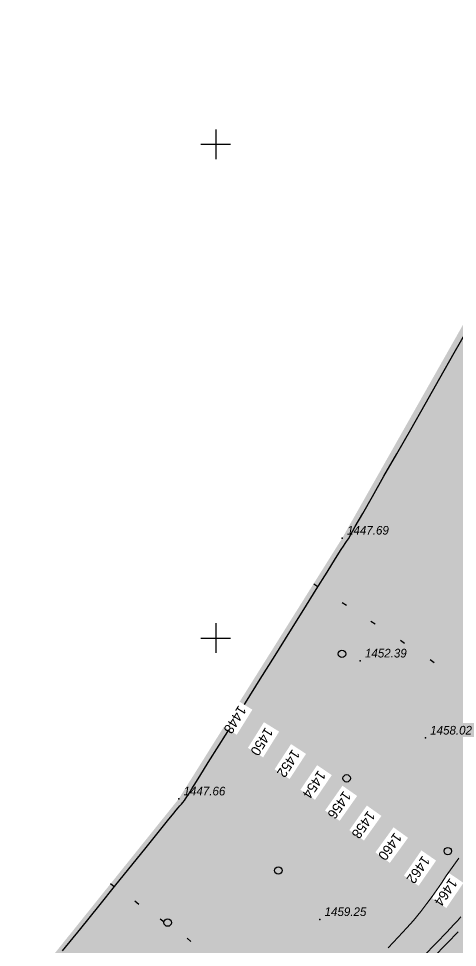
# Model space of a CAD drawing. Header units: millimetres. Extents: x 474337 to 1180020, y 4124662 to 4776603.
# Drawn here: x 704354 to 748745, y 4462213 to 4556261 of the extents above; entities that cross this region are included whole.
import ezdxf

# ---------------------------------------------------------------- set-up
doc = ezdxf.new("R2010")
doc.units = ezdxf.units.MM
doc.header["$PDMODE"] = 32
doc.header["$PDSIZE"] = 0.33
for name, color, linetype in [('(001) Сетка', 92, 'Continuous'), ('(004) Точки рельефа', 7, 'Continuous'), ('(031) Горизонтали', 42, 'Continuous'), ('(038) Деревья', 7, 'Continuous')]:
    doc.layers.add(name, color=color, linetype=linetype)
doc.layers.add('(032) Горизонтали утолщенные', color=32, linetype='Continuous', lineweight=30)
doc.layers.add('(042) Бергштрих11', color=32, linetype='Continuous', lineweight=30)
doc.styles.add('D-431', font='')
doc.styles.add('P-131', font='')
doc.styles.get('D-431').set_extended_font_data('D431', italic=True)
doc.styles.get('P-131').set_extended_font_data('P131')

# ---------------------------------------------------------------- blocks, each defined once
blk = doc.blocks.new('d')
at = {"layer": '(038) Деревья'}
blk.add_ellipse((0, 0), major_axis=(0.265, 0.265), ratio=1, start_param=5.497787, end_param=11.780972, dxfattribs=at)
blk = doc.blocks.new('Setka')
at = {"layer": '(001) Сетка'}
for p, q in [((0, 1.5), (0, -1.5)), ((-1.5, 0), (1.5, 0))]:
    blk.add_line(p, q, dxfattribs=at)

msp = doc.modelspace()

# ---------------------------------------------------------------- hatches: boundary and pattern name
at = {"lineweight": 30}
h = msp.add_hatch(color=74, dxfattribs=at)
h.dxf.hatch_style = 1
h.paths.add_polyline_path([(633175, 4349371), (632445, 4350958), (636357, 4352757), (637141, 4351054), (640648, 4352543), (648947, 4356956), (669587, 4356956), (677876, 4361936), (686916, 4370366), (689024, 4372969), (689326, 4374683), (688120, 4377668), (687868, 4380547), (691128, 4386945), (699101, 4396791), (709954, 4406912), (729810, 4426767), (742406, 4440276), (758684, 4456553), (772811, 4469273), (783394, 4478802), (785866, 4481107), (794074, 4490889), (799709, 4497372), (803431, 4500076), (805225, 4502291), (806413, 4502565), (810168, 4501629), (811415, 4501716), (813289, 4504601), (813465, 4507957), (812972, 4511068), (818452, 4519193), (823656, 4525620), (832236, 4532567), (844049, 4539949), (853922, 4545649), (876870, 4557851), (908020, 4557851), (917859, 4544794), (924047, 4575388), (935917, 4597951), (965442, 4643567), (925088, 4624056), (916353, 4619712), (892616, 4615150), (870021, 4612401), (847687, 4604139), (831189, 4600503), (795360, 4594192), (785632, 4597934), (778244, 4576750), (768574, 4559771), (754716, 4534815), (737097, 4503664), (720556, 4477258), (698516, 4449781), (678903, 4431955), (663271, 4417420), (630887, 4381491), (612878, 4367449), (597764, 4350308), (601698, 4342800), (603635, 4339695), (581991, 4325721), (577817, 4320688), (569860, 4303729), (566258, 4292434), (567003, 4287025), (569794, 4277604), (568791, 4289068), (570228, 4292149), (573306, 4295568), (590395, 4304275), (594338, 4310347), (599670, 4313551), (605802, 4315080), (607943, 4326094), (611205, 4332781), (613371, 4335024), (616991, 4338773), (615686, 4344424), (632566, 4349112)])

# ---------------------------------------------------------------- linework, layer by layer
at = {"layer": '(004) Точки рельефа', "linetype": 'ByBlock', "lineweight": -2}
for p in [(737097, 4503664, 1446184), (738910, 4491224, 1450883), (745510, 4483419, 1456512), (720556, 4477258, 1446147), (734825, 4465047, 1457738)]:
    msp.add_point(p, dxfattribs=at)
at = {"layer": '(031) Горизонтали', "color": 42, "linetype": 'Continuous', "lineweight": 0, "elevation": 1463990}
msp.add_lwpolyline([(749088, 4465327), (748744, 4464902), (748399, 4464528), (747676, 4463766), (746630, 4462677), (745322, 4461320)], dxfattribs=at)
at = {"layer": '(032) Горизонтали утолщенные', "color": 32, "linetype": 'Continuous', "lineweight": 30}
for points, elevation in [([(708802, 4461860), (710641, 4464140), (712455, 4466389), (714195, 4468546), (715811, 4470549), (717254, 4472337), (718474, 4473849), (719422, 4475023), (720047, 4475797), (720302, 4476111), (720505, 4476349), (720679, 4476546), (720834, 4476722), (720978, 4476897), (721129, 4477094), (721243, 4477256), (721382, 4477462), (721539, 4477706), (721694, 4477958), (721885, 4478270), (722117, 4478642), (722688, 4479557), (723545, 4480933), (724637, 4482684), (725911, 4484729), (727316, 4486983), (728799, 4489362), (730307, 4491782), (731790, 4494160), (733194, 4496412), (734468, 4498455), (735559, 4500204), (736416, 4501576), (736985, 4502487), (737215, 4502854), (737394, 4503119), (737541, 4503327), (737715, 4503595), (737916, 4503942), (738416, 4504818), (739176, 4506152), (740156, 4507874), (741316, 4509913), (742617, 4512200), (744018, 4514664), (745480, 4517234), (746963, 4519841), (748427, 4522413), (749832, 4524881)], 1446490), ([(748812, 4463796), (747695, 4462637), (746271, 4461162)], 1464490)]:
    msp.add_lwpolyline(points, dxfattribs=dict(at, elevation=elevation))
at = {"layer": '(042) Бергштрих11', "color": 32, "linetype": 'Continuous', "lineweight": 30}
for p, q in [((734641, 4498730, 1446490), (734217, 4498994, 1446490)), ((737523, 4496842, 1448490), (737099, 4497107, 1448490)), ((740422, 4494942, 1450490), (740003, 4495214, 1450490)), ((743386, 4493000, 1452490), (742975, 4493285, 1452490)), ((746391, 4491032, 1454490), (745981, 4491319, 1454490)), ((714031, 4468343, 1446490), (713642, 4468656, 1446490)), ((716517, 4466575, 1448490), (716127, 4466888, 1448490)), ((719068, 4464760, 1450490), (718692, 4465089, 1450490)), ((721789, 4462825, 1452490), (721413, 4463154, 1452490))]:
    msp.add_line(p, q, dxfattribs=at)

# ---------------------------------------------------------------- block references
at = {"layer": '(001) Сетка', "xscale": 999.9999999813735, "yscale": 999.9999999813735, "zscale": 999.9999999813735}
for p in [(724291, 4543540, -1510), (724291, 4493540, -1510)]:
    msp.add_blockref('Setka', p, dxfattribs=at)
at = {"layer": '(038) Деревья', "linetype": 'Continuous', "xscale": 999.9999999813735, "yscale": 999.9999999813735, "zscale": 999.9999999813735}
for p in [(737068, 4491931, -1510), (747772, 4471967, -1510), (730628, 4470000, -1510), (719436, 4464725, -1510)]:
    msp.add_blockref('d', p, dxfattribs=at)

# ---------------------------------------------------------------- texts
at = {"layer": '(004) Точки рельефа', "linetype": 'ByBlock', "char_height": 875, "attachment_point": 4, "rotation": 0, "style": 'D-431'}
for s, insert in [('1447.69', (737579, 4504443, 1446184)), ('1452.39', (739391, 4492003, 1450883)), ('1458.02', (745991, 4484198, 1456512)), ('1447.66', (721038, 4478037, 1446147)), ('1459.25', (735306, 4465826, 1457738))]:
    msp.add_mtext(s, dxfattribs=dict(at, insert=insert))

# ---------------------------------------------------------------- next in the draw order: wipeouts: each hides what was drawn before it
msp.add_wipeout([(726467, 4487243), (724883, 4484702), (726420, 4483744), (728004, 4486285)]).translate(0, 0, 1446490).dxf.layer = '(032) Горизонтали утолщенные'

# ---------------------------------------------------------------- next in the draw order: wipeouts: each hides what was drawn before it
msp.add_wipeout([(729174, 4485021), (727551, 4482414), (729088, 4481457), (730712, 4484064)]).translate(0, 0, 1448490).dxf.layer = '(032) Горизонтали утолщенные'

# ---------------------------------------------------------------- next in the draw order: texts
at = {"layer": '(032) Горизонтали утолщенные', "style": 'P-131'}
msp.add_text('1448', height=1000, rotation=238.06517, dxfattribs=at).set_placement((726619, 4486790, 1446490))

# ---------------------------------------------------------------- next in the draw order: wipeouts: each hides what was drawn before it
msp.add_wipeout([(731917, 4482800), (730252, 4480253), (731768, 4479262), (733433, 4481809)]).translate(0, 0, 1450490).dxf.layer = '(032) Горизонтали утолщенные'

# ---------------------------------------------------------------- next in the draw order: texts
msp.add_text('1450', height=1000, rotation=238.08439, dxfattribs=at).set_placement((729327, 4484568, 1448490))

# ---------------------------------------------------------------- next in the draw order: wipeouts: each hides what was drawn before it
msp.add_wipeout([(734555, 4480667), (732860, 4478170), (734343, 4477164), (736038, 4479660)]).translate(0, 0, 1452490).dxf.layer = '(032) Горизонтали утолщенные'

# ---------------------------------------------------------------- next in the draw order: texts
msp.add_text('1452', height=1000, rotation=236.82149, dxfattribs=at).set_placement((732060, 4482344, 1450490))

# ---------------------------------------------------------------- next in the draw order: wipeouts: each hides what was drawn before it
msp.add_wipeout([(737119, 4478588), (735355, 4476072), (736838, 4475033), (738602, 4477548)]).translate(0, 0, 1454490).dxf.layer = '(032) Горизонтали утолщенные'

# ---------------------------------------------------------------- next in the draw order: block references
at = {"layer": '(038) Деревья', "linetype": 'Continuous', "xscale": 999.9999999813735, "yscale": 999.9999999813735, "zscale": 999.9999999813735}
msp.add_blockref('d', (737543, 4479334, -1510), dxfattribs=at)

# ---------------------------------------------------------------- next in the draw order: texts
at = {"layer": '(032) Горизонтали утолщенные', "style": 'P-131'}
msp.add_text('1454', height=1000, rotation=235.83347, dxfattribs=at).set_placement((734689, 4480208, 1452490))

# ---------------------------------------------------------------- next in the draw order: wipeouts: each hides what was drawn before it
msp.add_wipeout([(739584, 4476579), (737813, 4474088), (739289, 4473039), (741060, 4475530)]).translate(0, 0, 1456490).dxf.layer = '(032) Горизонтали утолщенные'

# ---------------------------------------------------------------- next in the draw order: texts
msp.add_text('1456', height=1000, rotation=234.96391, dxfattribs=at).set_placement((737246, 4478128, 1454490))

# ---------------------------------------------------------------- next in the draw order: wipeouts: each hides what was drawn before it
msp.add_wipeout([(742284, 4474375), (740446, 4471839), (741912, 4470776), (743750, 4473312)]).translate(0, 0, 1458490).dxf.layer = '(032) Горизонтали утолщенные'

# ---------------------------------------------------------------- next in the draw order: texts
msp.add_text('1458', height=1000, rotation=234.59235, dxfattribs=at).set_placement((739708, 4476118, 1456490))

# ---------------------------------------------------------------- next in the draw order: wipeouts: each hides what was drawn before it
msp.add_wipeout([(745101, 4472035), (743334, 4469482), (744823, 4468452), (746590, 4471004)]).translate(0, 0, 1460490).dxf.layer = '(032) Горизонтали утолщенные'

# ---------------------------------------------------------------- next in the draw order: texts
msp.add_text('1460', height=1000, rotation=234.0648, dxfattribs=at).set_placement((742404, 4473912, 1458490))

# ---------------------------------------------------------------- next in the draw order: wipeouts: each hides what was drawn before it
msp.add_wipeout([(747862, 4469766), (746129, 4467222), (747626, 4466203), (749359, 4468747)]).translate(0, 0, 1462490).dxf.layer = '(032) Горизонтали утолщенные'

# ---------------------------------------------------------------- next in the draw order: linework, layer by layer
at = {"layer": '(031) Горизонтали', "color": 42, "linetype": 'Continuous', "lineweight": 0, "elevation": 1461990}
msp.add_lwpolyline([(748901, 4471251), (748202, 4470289), (747623, 4469463), (747123, 4468730), (746658, 4468047), (746185, 4467371), (745661, 4466658), (745044, 4465864), (744291, 4464948), (743624, 4464188), (742763, 4463255), (741744, 4462183)], dxfattribs=at)

# ---------------------------------------------------------------- next in the draw order: texts
at = {"layer": '(032) Горизонтали утолщенные', "style": 'P-131'}
for s, rotation, p in [('1462', 235.30763, (745231, 4471575, 1460490)), ('1464', 235.73751, (747996, 4469308, 1462490))]:
    msp.add_text(s, height=1000, rotation=rotation, dxfattribs=at).set_placement(p)

doc.saveas('drawing.dxf')
